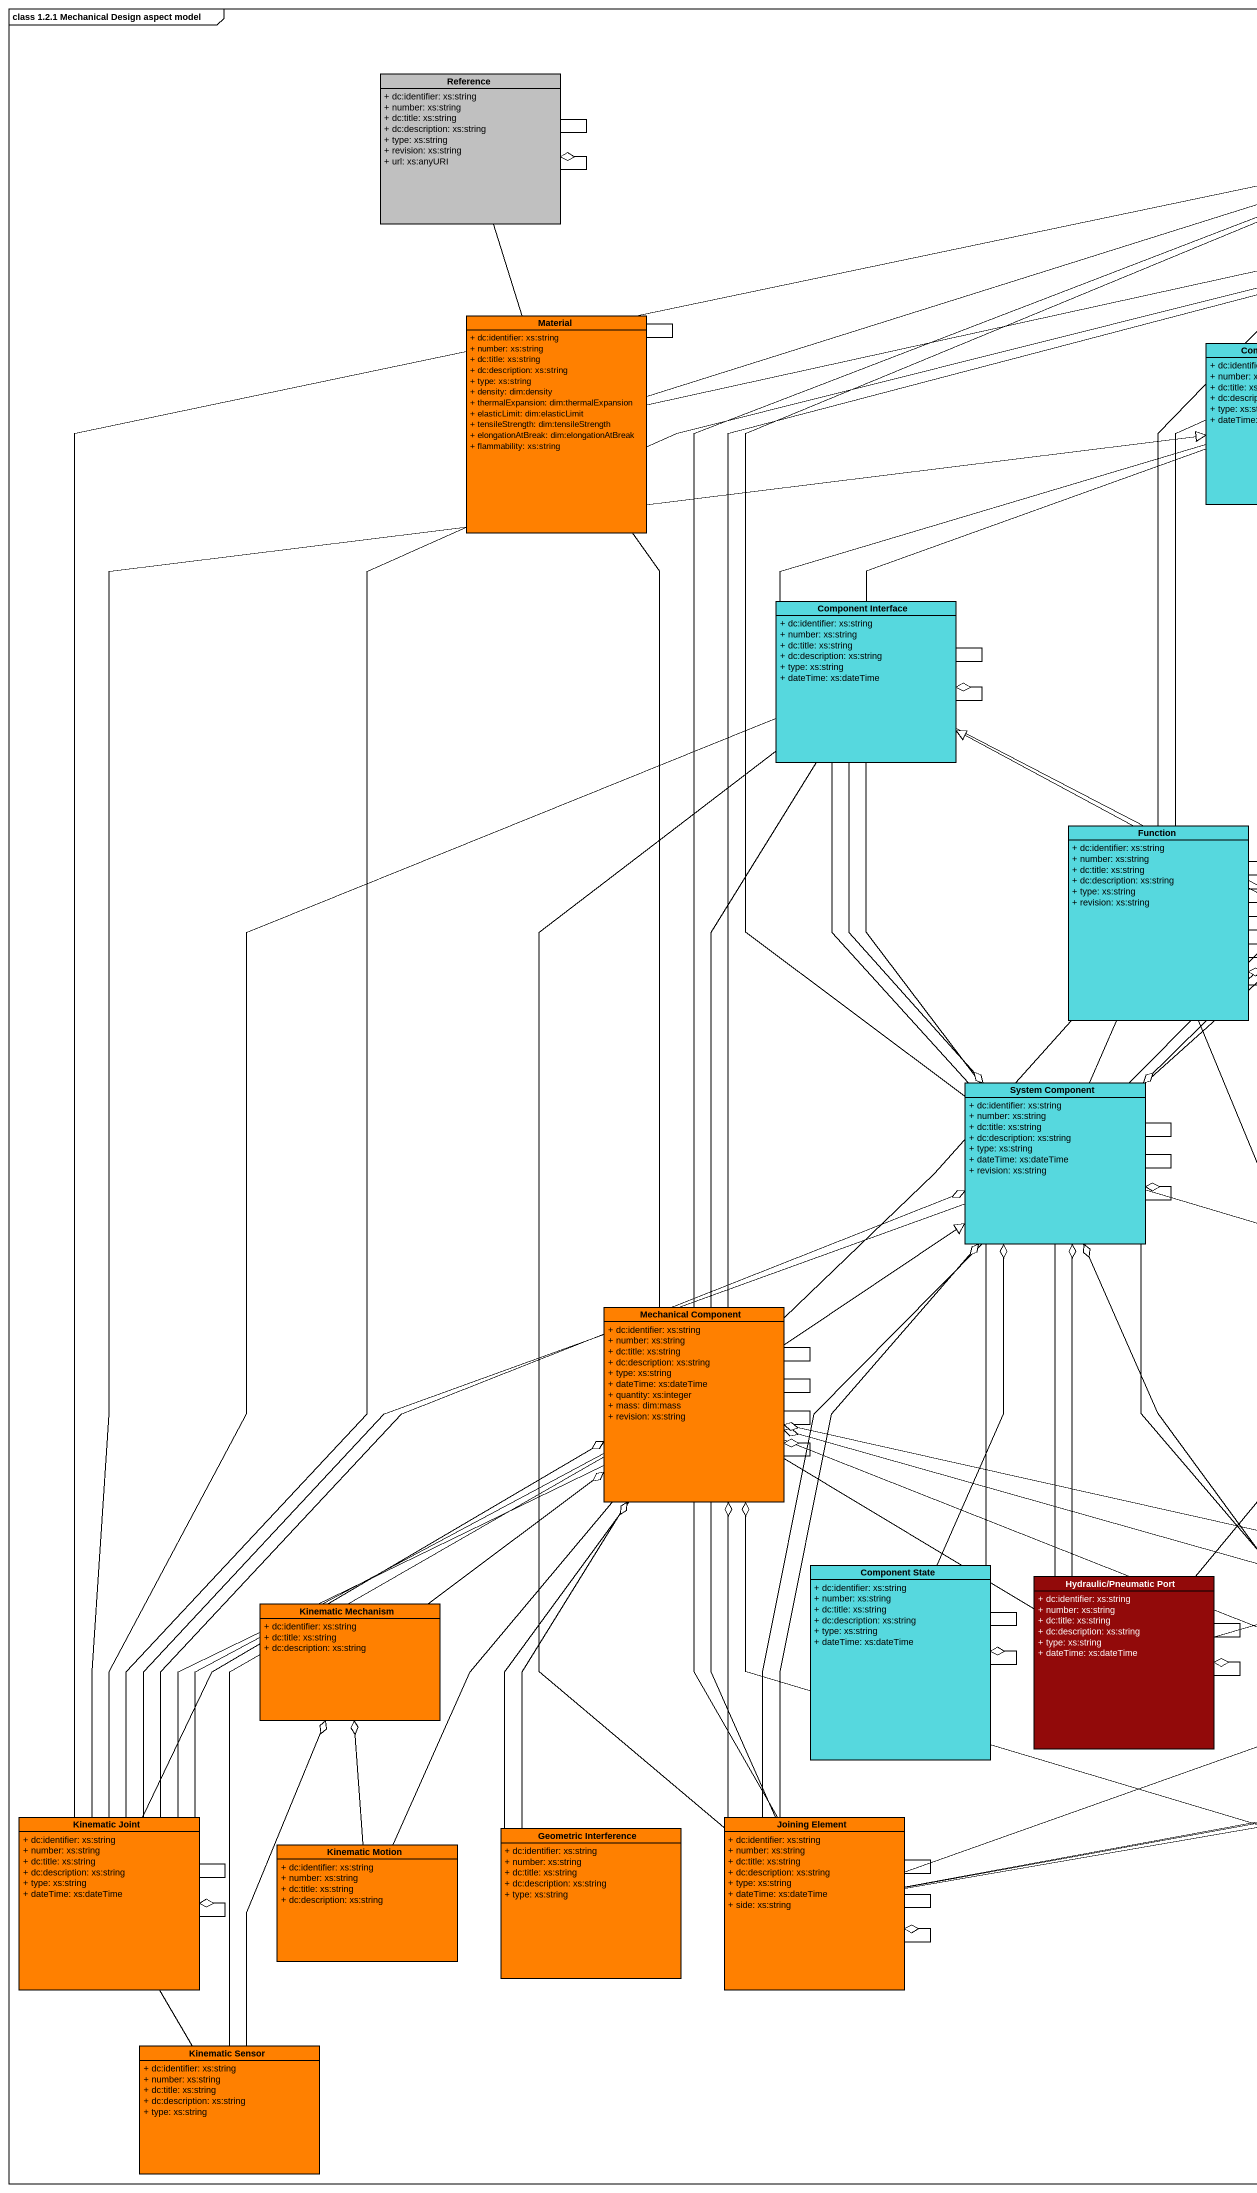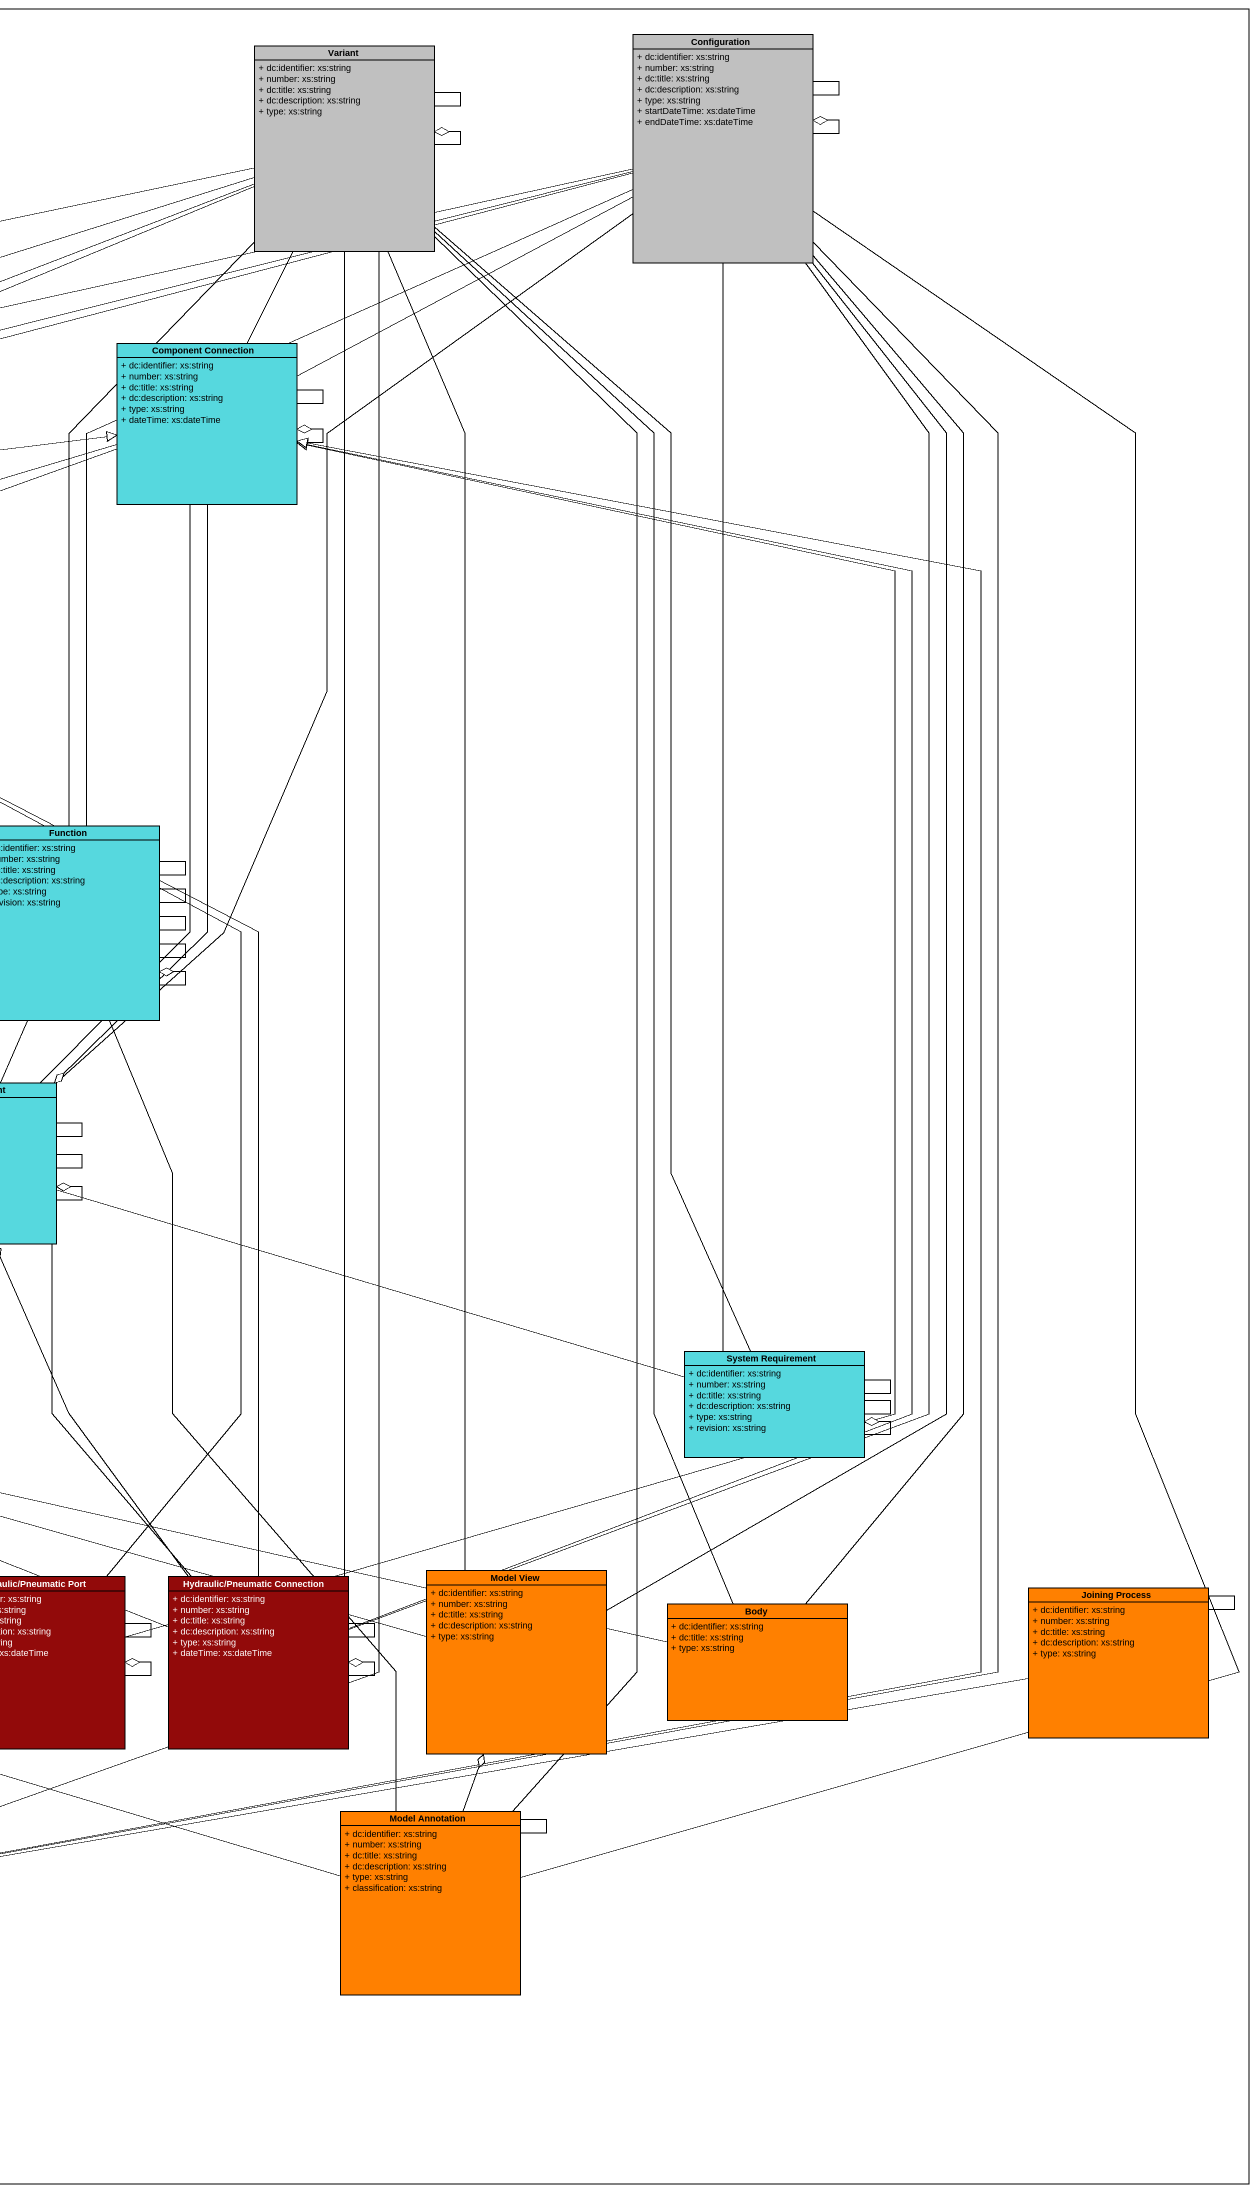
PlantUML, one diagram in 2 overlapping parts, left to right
@startuml
mainframe class 1.2.1 Mechanical Design aspect model
hide circle
hide empty members
skinparam classAttributeIconSize 0
class Variant #C0C0C0 {
  + dc:identifier: xs:string
  + number: xs:string
  + dc:title: xs:string
  + dc:description: xs:string
  + type: xs:string
}
class Configuration #C0C0C0 {
  + dc:identifier: xs:string
  + number: xs:string
  + dc:title: xs:string
  + dc:description: xs:string
  + type: xs:string
  + startDateTime: xs:dateTime
  + endDateTime: xs:dateTime
}
class Reference #C0C0C0 {
  + dc:identifier: xs:string
  + number: xs:string
  + dc:title: xs:string
  + dc:description: xs:string
  + type: xs:string
  + revision: xs:string
  + url: xs:anyURI
}
class Material #FF8000 {
  + dc:identifier: xs:string
  + number: xs:string
  + dc:title: xs:string
  + dc:description: xs:string
  + type: xs:string
  + density: dim:density
  + thermalExpansion: dim:thermalExpansion
  + elasticLimit: dim:elasticLimit
  + tensileStrength: dim:tensileStrength
  + elongationAtBreak: dim:elongationAtBreak
  + flammability: xs:string
}
class "Component Connection" as Component_Connection #56D8DE {
  + dc:identifier: xs:string
  + number: xs:string
  + dc:title: xs:string
  + dc:description: xs:string
  + type: xs:string
  + dateTime: xs:dateTime
}
class "Component Interface" as Component_Interface #56D8DE {
  + dc:identifier: xs:string
  + number: xs:string
  + dc:title: xs:string
  + dc:description: xs:string
  + type: xs:string
  + dateTime: xs:dateTime
}
class Function #56D8DE {
  + dc:identifier: xs:string
  + number: xs:string
  + dc:title: xs:string
  + dc:description: xs:string
  + type: xs:string
  + revision: xs:string
}
class "System Component" as System_Component #56D8DE {
  + dc:identifier: xs:string
  + number: xs:string
  + dc:title: xs:string
  + dc:description: xs:string
  + type: xs:string
  + dateTime: xs:dateTime
  + revision: xs:string
}
class "Mechanical Component" as Mechanical_Component #FF8000 {
  + dc:identifier: xs:string
  + number: xs:string
  + dc:title: xs:string
  + dc:description: xs:string
  + type: xs:string
  + dateTime: xs:dateTime
  + quantity: xs:integer
  + mass: dim:mass
  + revision: xs:string
}
class "System Requirement" as System_Requirement #56D8DE {
  + dc:identifier: xs:string
  + number: xs:string
  + dc:title: xs:string
  + dc:description: xs:string
  + type: xs:string
  + revision: xs:string
}
class "Component State" as Component_State #56D8DE {
  + dc:identifier: xs:string
  + number: xs:string
  + dc:title: xs:string
  + dc:description: xs:string
  + type: xs:string
  + dateTime: xs:dateTime
}
class "Model View" as Model_View #FF8000 {
  + dc:identifier: xs:string
  + number: xs:string
  + dc:title: xs:string
  + dc:description: xs:string
  + type: xs:string
}
class "Kinematic Mechanism" as Kinematic_Mechanism #FF8000 {
  + dc:identifier: xs:string
  + dc:title: xs:string
  + dc:description: xs:string
}
class "Hydraulic/Pneumatic Port" as Hydraulic_Pneumatic_Port #920A0A {
  + dc:identifier: xs:string
  + number: xs:string
  + dc:title: xs:string
  + dc:description: xs:string
  + type: xs:string
  + dateTime: xs:dateTime
}
class "Hydraulic/Pneumatic Connection" as Hydraulic_Pneumatic #920A0A {
  + dc:identifier: xs:string
  + number: xs:string
  + dc:title: xs:string
  + dc:description: xs:string
  + type: xs:string
  + dateTime: xs:dateTime
}
class Body #FF8000 {
  + dc:identifier: xs:string
  + dc:title: xs:string
  + type: xs:string
}
class "Joining Process" as Joining_Process #FF8000 {
  + dc:identifier: xs:string
  + number: xs:string
  + dc:title: xs:string
  + dc:description: xs:string
  + type: xs:string
}
class "Kinematic Joint" as Kinematic_Joint #FF8000 {
  + dc:identifier: xs:string
  + number: xs:string
  + dc:title: xs:string
  + dc:description: xs:string
  + type: xs:string
  + dateTime: xs:dateTime
}
class "Geometric Interference" as Geometric_Interference #FF8000 {
  + dc:identifier: xs:string
  + number: xs:string
  + dc:title: xs:string
  + dc:description: xs:string
  + type: xs:string
}
class "Joining Element" as Joining_Element #FF8000 {
  + dc:identifier: xs:string
  + number: xs:string
  + dc:title: xs:string
  + dc:description: xs:string
  + type: xs:string
  + dateTime: xs:dateTime
  + side: xs:string
}
class "Model Annotation" as Model_Annotation #FF8000 {
  + dc:identifier: xs:string
  + number: xs:string
  + dc:title: xs:string
  + dc:description: xs:string
  + type: xs:string
  + classification: xs:string
}
class "Kinematic Motion" as Kinematic_Motion #FF8000 {
  + dc:identifier: xs:string
  + number: xs:string
  + dc:title: xs:string
  + dc:description: xs:string
}
class "Kinematic Sensor" as Kinematic_Sensor #FF8000 {
  + dc:identifier: xs:string
  + number: xs:string
  + dc:title: xs:string
  + dc:description: xs:string
  + type: xs:string
}
Variant -- Variant
Variant --o Variant
Configuration -- Configuration
Configuration --o Configuration
Reference -- Reference
Reference --o Reference
Material -right- Variant
Material -right- Configuration
Material -up- Reference
Material -- Material
Component_Connection -up- Variant
Component_Connection -right- Configuration
Component_Connection -- Component_Connection
Component_Connection --o Component_Connection
Component_Connection -- Component_Interface
Component_Connection -- System_Component
Component_Connection --o System_Component
Component_Interface -up- Component_Connection
Component_Interface -- Component_Interface
Component_Interface --o Component_Interface
Component_Interface -- System_Component
Component_Interface --o System_Component
Function -up- Variant
Function -up- Configuration
Function -- Function
Function -- Function
Function -- Function
Function -- Function
Function --o Function
System_Component -up- Variant
System_Component -up- Configuration
System_Component -up- Component_Interface
System_Component -up- Function
System_Component -- System_Component
System_Component -- System_Component
System_Component --o System_Component
Mechanical_Component -up- Variant
Mechanical_Component -up- Configuration
Mechanical_Component -up- Material
Mechanical_Component -up- Component_Interface
Mechanical_Component -up- Function
Mechanical_Component -up-|> System_Component
Mechanical_Component -- Mechanical_Component
Mechanical_Component -- Mechanical_Component
Mechanical_Component -- Mechanical_Component
Mechanical_Component --o Mechanical_Component
System_Requirement -up- Variant
System_Requirement -up- Configuration
System_Requirement -left- System_Component
System_Requirement -- System_Requirement
System_Requirement -- System_Requirement
System_Requirement --o System_Requirement
Component_State -up- System_Component
Component_State -up-o System_Component
Component_State -- Component_State
Component_State --o Component_State
Model_View -up- Variant
Model_View -up- Configuration
Model_View -left-o Mechanical_Component
Kinematic_Mechanism -up-o Mechanical_Component
Hydraulic_Pneumatic_Port -up- Component_Connection
Hydraulic_Pneumatic_Port -up-|> Component_Interface
Hydraulic_Pneumatic_Port -up- System_Component
Hydraulic_Pneumatic_Port -up-o System_Component
Hydraulic_Pneumatic_Port -up- Mechanical_Component
Hydraulic_Pneumatic_Port -- Hydraulic_Pneumatic_Port
Hydraulic_Pneumatic_Port --o Hydraulic_Pneumatic_Port
Hydraulic_Pneumatic -up- Variant
Hydraulic_Pneumatic -up- Configuration
Hydraulic_Pneumatic -up-|> Component_Connection
Hydraulic_Pneumatic -up- Component_Interface
Hydraulic_Pneumatic -up- System_Component
Hydraulic_Pneumatic -up-o System_Component
Hydraulic_Pneumatic -left- Mechanical_Component
Hydraulic_Pneumatic -- Hydraulic_Pneumatic
Hydraulic_Pneumatic --o Hydraulic_Pneumatic
Body -up- Variant
Body -up- Configuration
Body -left-o Mechanical_Component
Joining_Process -- Joining_Process
Kinematic_Joint -up- Variant
Kinematic_Joint -up- Configuration
Kinematic_Joint -up-|> Component_Connection
Kinematic_Joint -up- Component_Interface
Kinematic_Joint -up- System_Component
Kinematic_Joint -up-o System_Component
Kinematic_Joint -up- Mechanical_Component
Kinematic_Joint -up- Mechanical_Component
Kinematic_Joint -up-o Mechanical_Component
Kinematic_Joint -- Kinematic_Joint
Kinematic_Joint --o Kinematic_Joint
Geometric_Interference -up- Mechanical_Component
Geometric_Interference -up-o Mechanical_Component
Joining_Element -up- Variant
Joining_Element -up- Configuration
Joining_Element -up-|> Component_Connection
Joining_Element -up- Component_Interface
Joining_Element -up- System_Component
Joining_Element -up-o System_Component
Joining_Element -up- Mechanical_Component
Joining_Element -up- Mechanical_Component
Joining_Element -up-o Mechanical_Component
Joining_Element -right- Joining_Process
Joining_Element -- Joining_Element
Joining_Element -- Joining_Element
Joining_Element --o Joining_Element
Model_Annotation -up- Variant
Model_Annotation -up- Configuration
Model_Annotation -up- Function
Model_Annotation -up-o Mechanical_Component
Model_Annotation -up-o Model_View
Model_Annotation -- Model_Annotation
Kinematic_Motion -up- Mechanical_Component
Kinematic_Motion -up-o Kinematic_Mechanism
Kinematic_Sensor -up- Mechanical_Component
Kinematic_Sensor -up-o Kinematic_Mechanism
Kinematic_Sensor -up- Kinematic_Joint
@enduml
